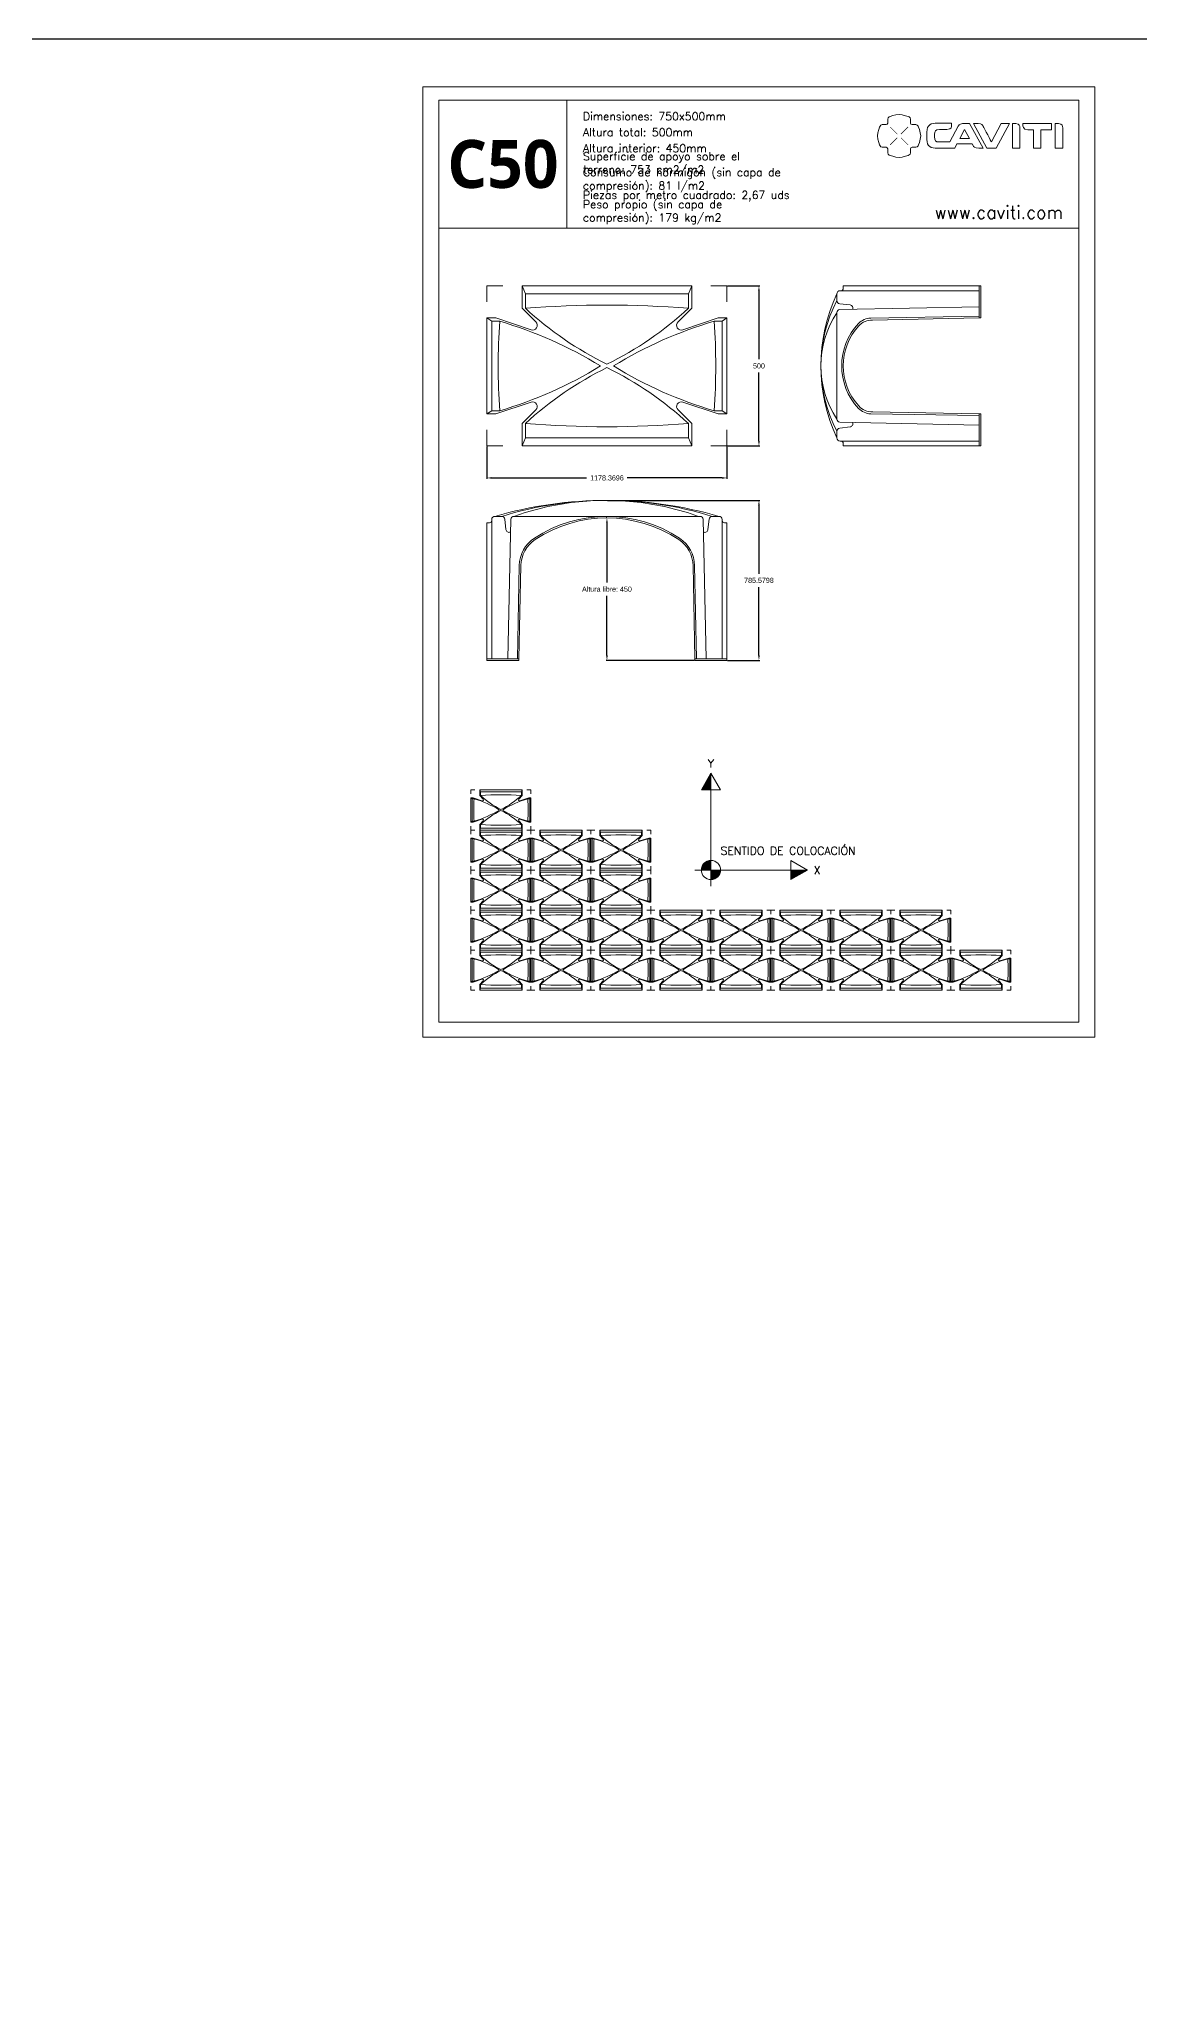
# Model space of a CAD drawing. Header units: millimetres. Extents: x 441156 to 441876, y 4514765 to 4515211.
# Drawn here: x 441279.12 to 441284.53, y 4515070.11 to 4515079.69 of the extents above; entities that cross this region are included whole.
import ezdxf

# ---------------------------------------------------------------- set-up
doc = ezdxf.new("R2010")
doc.units = ezdxf.units.MM
doc.layers.add('01_cartela', color=6, linetype='Continuous', plot=False)
doc.layers.add('_CAVITI-AUX', color=2, linetype='Continuous', lineweight=5)
doc.styles.add('ROMANS', font='romans')
doc.styles.get("Standard").update_dxf_attribs({"font": 'arial.ttf'})
doc.dimstyles.new('CAVITI', dxfattribs={"dimtxt": 0.025, "dimasz": 0.025, "dimexe": 0.004, "dimexo": 0.003, "dimgap": 0.02, "dimtad": 0, "dimtih": 1, "dimtoh": 1, "dimdec": 4, "dimlfac": 1000, "dimdsep": 46, "dimtxsty": 'Standard', "dimcen": 0.025, "dimclrd": 256, "dimadec": 0, "dimazin": 0, "dimtfac": 1, "dimtdec": 4, "dimtofl": 0, "dimtmove": 0, "dimatfit": 3, "dimfxl": 1, "dimtolj": 1, "dimtzin": 0, "dimarcsym": 0})

# ---------------------------------------------------------------- blocks, each defined once
blk = doc.blocks.new('C70_planta')
for points in [[(0.11, 0.5), (0.11, 0.43), (0.153, 0.387, -0.793916), (0.138, 0.363), (0.028, 0.4), (0, 0.4)], [(0.64, 0.5), (0.64, 0.43), (0.597, 0.387, 0.793916), (0.612, 0.363), (0.722, 0.4), (0.75, 0.4)], [(0.11, 0), (0.11, 0.07), (0.153, 0.113, 0.793916), (0.138, 0.137), (0.028, 0.1), (0, 0.1)], [(0.64, 0), (0.64, 0.07), (0.597, 0.113, -0.793916), (0.612, 0.137), (0.722, 0.1), (0.75, 0.1)]]:
    blk.add_lwpolyline(points, format="xyb")
for points in [[(0.05, 0.5), (0, 0.5), (0, 0.45)], [(0.12, 0.475), (0.11, 0.5), (0.64, 0.5), (0.63, 0.475)], [(0.7, 0.5), (0.75, 0.5), (0.75, 0.45)], [(0.015, 0.11), (0, 0.1), (0, 0.4), (0.015, 0.39)], [(0.735, 0.11), (0.75, 0.1), (0.75, 0.4), (0.735, 0.39)], [(0.05, 0), (0, 0), (0, 0.05)], [(0.12, 0.025), (0.11, 0), (0.64, 0), (0.63, 0.025)], [(0.7, 0), (0.75, 0), (0.75, 0.05)]]:
    blk.add_lwpolyline(points)
for points in [[(0.04, 0.11), (0.015, 0.11), (0.015, 0.39), (0.04, 0.39, -0.066493), (0.355, 0.25, -0.066493)], [(0.12, 0.475), (0.63, 0.475), (0.63, 0.43, -0.07064), (0.375, 0.255, -0.07064), (0.12, 0.43)], [(0.12, 0.025), (0.63, 0.025), (0.63, 0.07, 0.07064), (0.375, 0.245, 0.07064), (0.12, 0.07)], [(0.71, 0.11), (0.735, 0.11), (0.735, 0.39), (0.71, 0.39, 0.066493), (0.395, 0.25, 0.066493)]]:
    blk.add_lwpolyline(points, format="xyb", close=True)
for centre, radius, start, end in [((1.991, 0.25), 1.956, 175.9019, 184.0981), ((0.375, -2.816), 3.256, 85.5085, 94.4915), ((-1.241, 0.25), 1.956, 355.9019, 4.0981), ((0.375, 3.316), 3.256, 265.5085, 274.4915)]:
    blk.add_arc(centre, radius, start, end)
blk = doc.blocks.new('*D77')
at = {"layer": '_CAVITI-AUX', "color": 0, "lineweight": -2, "transparency": 16777216}
for p, q in [((441281.9142, 4515077.4208), (441282.6615, 4515077.4208)), ((441282.5033, 4515076.6353), (441282.6615, 4515076.6353))]:
    blk.add_line(p, q, dxfattribs=at)
at = {"layer": '_CAVITI-AUX', "lineweight": -2, "transparency": 16777216}
for p, q in [((441282.6575, 4515077.3958), (441282.6575, 4515077.0608)), ((441282.6575, 4515076.6603), (441282.6575, 4515076.9953))]:
    blk.add_line(p, q, dxfattribs=at)
at = {"layer": '_CAVITI-AUX', "transparency": 16777216}
for points in [[(441282.6533, 4515077.3958), (441282.6616, 4515077.3958), (441282.6575, 4515077.4208)], [(441282.6533, 4515076.6603), (441282.6616, 4515076.6603), (441282.6575, 4515076.6353)]]:
    blk.add_solid(points, dxfattribs=at)
at = {"layer": '_CAVITI-AUX', "color": 0, "transparency": 16777216, "insert": (441282.6575, 4515077.028), "char_height": 0.025, "attachment_point": 5}
blk.add_mtext('\\A1;785.5798', dxfattribs=at)
blk = doc.blocks.new('*D78')
at = {"layer": '_CAVITI-AUX', "color": 0, "lineweight": -2, "transparency": 16777216}
for p, q in [((441281.9082, 4515077.3344), (441281.9071, 4515077.3344)), ((441282.3402, 4515076.6353), (441281.9071, 4515076.6353))]:
    blk.add_line(p, q, dxfattribs=at)
at = {"layer": '_CAVITI-AUX', "lineweight": -2, "transparency": 16777216}
for p, q in [((441281.9111, 4515077.3094), (441281.9111, 4515077.0176)), ((441281.9111, 4515076.6603), (441281.9111, 4515076.9521))]:
    blk.add_line(p, q, dxfattribs=at)
at = {"layer": '_CAVITI-AUX', "transparency": 16777216}
for points in [[(441281.9069, 4515077.3094), (441281.9153, 4515077.3094), (441281.9111, 4515077.3344)], [(441281.9069, 4515076.6603), (441281.9153, 4515076.6603), (441281.9111, 4515076.6353)]]:
    blk.add_solid(points, dxfattribs=at)
at = {"layer": '_CAVITI-AUX', "color": 0, "transparency": 16777216, "insert": (441281.9111, 4515076.9848), "char_height": 0.025, "attachment_point": 5}
blk.add_mtext('\\A1;Altura libre: 450', dxfattribs=at)
blk = doc.blocks.new('*D79')
at = {"layer": '_CAVITI-AUX', "color": 0, "lineweight": -2, "transparency": 16777216}
for p, q in [((441281.322, 4515077.6849), (441281.322, 4515077.5268)), ((441282.5003, 4515077.6849), (441282.5003, 4515077.5268))]:
    blk.add_line(p, q, dxfattribs=at)
at = {"layer": '_CAVITI-AUX', "lineweight": -2, "transparency": 16777216}
for p, q in [((441281.347, 4515077.5308), (441281.8113, 4515077.5308)), ((441282.4753, 4515077.5308), (441282.011, 4515077.5308))]:
    blk.add_line(p, q, dxfattribs=at)
at = {"layer": '_CAVITI-AUX', "transparency": 16777216}
for points in [[(441281.347, 4515077.535), (441281.347, 4515077.5266), (441281.322, 4515077.5308)], [(441282.4753, 4515077.535), (441282.4753, 4515077.5266), (441282.5003, 4515077.5308)]]:
    blk.add_solid(points, dxfattribs=at)
at = {"layer": '_CAVITI-AUX', "color": 0, "transparency": 16777216, "insert": (441281.9112, 4515077.5308), "char_height": 0.025, "attachment_point": 5}
blk.add_mtext('\\A1;1178.3696', dxfattribs=at)
blk = doc.blocks.new('CAVITI_logo')
at = {"const_width": 0.002}
for points in [[(-0.5044, 0.0444), (-0.5267, 0.0666)], [(-0.4928, 0.0444), (-0.4705, 0.0666)], [(-0.5044, 0.0327), (-0.5267, 0.0105)], [(-0.4928, 0.0327), (-0.4705, 0.0105)]]:
    blk.add_lwpolyline(points, dxfattribs=at)
blk.add_lwpolyline([(-0.3091, 0.0303), (-0.2942, 0.0592), (-0.2789, 0.0303), (-0.3091, 0.0303)])
for points, knots in [([(-0.4676, -0.0208), (-0.4652, -0.0198), (-0.4631, -0.0166), (-0.4631, -0.014), (-0.4631, -0.014), (-0.4631, -0.0018), (-0.4631, -0.0018), (-0.4631, 0.0009), (-0.4609, 0.0031), (-0.4582, 0.0031), (-0.4582, 0.0031), (-0.4461, 0.0031), (-0.4461, 0.0031), (-0.4434, 0.0031), (-0.4404, 0.0052), (-0.4393, 0.0076), (-0.4393, 0.0076), (-0.4312, 0.0262), (-0.4312, 0.0385), (-0.4312, 0.0508), (-0.4393, 0.0695), (-0.4393, 0.0695), (-0.4404, 0.072), (-0.4435, 0.074), (-0.4462, 0.074), (-0.4462, 0.074), (-0.4582, 0.074), (-0.4582, 0.074), (-0.4609, 0.074), (-0.4631, 0.0762), (-0.4631, 0.0789), (-0.4631, 0.0789), (-0.4631, 0.091), (-0.4631, 0.091), (-0.4631, 0.0937), (-0.4652, 0.0968), (-0.4676, 0.0978), (-0.4676, 0.0978), (-0.4864, 0.106), (-0.4987, 0.106), (-0.511, 0.106), (-0.5295, 0.0981), (-0.5295, 0.0981), (-0.532, 0.097), (-0.534, 0.0939), (-0.534, 0.0912), (-0.534, 0.0912), (-0.534, 0.0789), (-0.534, 0.0789), (-0.534, 0.0762), (-0.5362, 0.074), (-0.5389, 0.074), (-0.5389, 0.074), (-0.5513, 0.074), (-0.5513, 0.074), (-0.554, 0.074), (-0.5571, 0.072), (-0.5582, 0.0695), (-0.5582, 0.0695), (-0.5663, 0.0508), (-0.5663, 0.0385), (-0.5663, 0.0262), (-0.5583, 0.0076), (-0.5583, 0.0076), (-0.5572, 0.0052), (-0.5541, 0.0031), (-0.5514, 0.0031), (-0.5514, 0.0031), (-0.5389, 0.0031), (-0.5389, 0.0031), (-0.5362, 0.0031), (-0.534, 0.0009), (-0.534, -0.0018), (-0.534, -0.0018), (-0.534, -0.0142), (-0.534, -0.0142), (-0.534, -0.0169), (-0.532, -0.02), (-0.5295, -0.0211), (-0.5295, -0.0211), (-0.511, -0.029), (-0.4987, -0.029), (-0.4864, -0.029), (-0.4676, -0.0208), (-0.4676, -0.0208)], [0, 0, 0, 0, 1, 1, 1, 2, 2, 2, 3, 3, 3, 4, 4, 4, 5, 5, 5, 6, 6, 6, 7, 7, 7, 8, 8, 8, 9, 9, 9, 10, 10, 10, 11, 11, 11, 12, 12, 12, 13, 13, 13, 14, 14, 14, 15, 15, 15, 16, 16, 16, 17, 17, 17, 18, 18, 18, 19, 19, 19, 20, 20, 20, 21, 21, 21, 22, 22, 22, 23, 23, 23, 24, 24, 24, 25, 25, 25, 26, 26, 26, 27, 27, 27, 28, 28, 28, 28]), ([(-0.3005, 0.0771), (-0.3095, 0.0771), (-0.314, 0.0688), (-0.314, 0.0688), (-0.314, 0.0688), (-0.3406, 0.0198), (-0.3406, 0.0198), (-0.3406, 0.0198), (-0.3741, 0.0198), (-0.3741, 0.0198), (-0.3853, 0.0198), (-0.3876, 0.0241), (-0.3876, 0.0353), (-0.3876, 0.0353), (-0.3876, 0.0436), (-0.3876, 0.0436), (-0.3876, 0.0532), (-0.3853, 0.059), (-0.3728, 0.059), (-0.3728, 0.059), (-0.3643, 0.059), (-0.3491, 0.059), (-0.334, 0.059), (-0.3345, 0.0679), (-0.3345, 0.0711), (-0.3345, 0.0744), (-0.3345, 0.0788), (-0.3345, 0.0788), (-0.3345, 0.0788), (-0.3779, 0.0788), (-0.3779, 0.0788), (-0.3992, 0.0788), (-0.4119, 0.0735), (-0.4119, 0.0509), (-0.4119, 0.0509), (-0.4119, 0.0279), (-0.4119, 0.0279), (-0.4119, 0.0053), (-0.3992, 0), (-0.3779, 0), (-0.3779, 0), (-0.3513, 0), (-0.3513, 0), (-0.3513, 0), (-0.3278, 0), (-0.3278, 0), (-0.3278, 0), (-0.3249, 0), (-0.3249, 0), (-0.3249, 0), (-0.318, 0.0136), (-0.318, 0.0136), (-0.318, 0.0136), (-0.27, 0.0136), (-0.27, 0.0136), (-0.27, 0.0136), (-0.2663, 0.0068), (-0.2663, 0.0068), (-0.2663, 0.0068), (-0.2636, 0), (-0.2498, 0), (-0.237, 0), (-0.2364, 0), (-0.2364, 0), (-0.2364, 0), (-0.2787, 0.0771), (-0.2787, 0.0771), (-0.2787, 0.0771), (-0.2916, 0.0771), (-0.3005, 0.0771)], [0, 0, 0, 0, 1, 1, 1, 2, 2, 2, 3, 3, 3, 4, 4, 4, 5, 5, 5, 6, 6, 6, 7, 7, 7, 8, 8, 8, 9, 9, 9, 10, 10, 10, 11, 11, 11, 12, 12, 12, 13, 13, 13, 14, 14, 14, 15, 15, 15, 16, 16, 16, 17, 17, 17, 18, 18, 18, 19, 19, 19, 20, 20, 20, 21, 21, 21, 22, 22, 22, 23, 23, 23, 23]), ([(-0.2101, 0.0198), (-0.2101, 0.0198), (-0.2328, 0.063), (-0.2355, 0.0681), (-0.2377, 0.0724), (-0.2394, 0.0771), (-0.2518, 0.0771), (-0.2642, 0.0771), (-0.2661, 0.0771), (-0.2661, 0.0771), (-0.2661, 0.0771), (-0.2247, 0), (-0.2247, 0), (-0.2247, 0), (-0.1955, 0), (-0.1955, 0), (-0.1955, 0), (-0.1541, 0.0771), (-0.1541, 0.0771), (-0.1541, 0.0771), (-0.18, 0.0771), (-0.18, 0.0771), (-0.18, 0.0771), (-0.2101, 0.0198), (-0.2101, 0.0198)], [0, 0, 0, 0, 1, 1, 1, 2, 2, 2, 3, 3, 3, 4, 4, 4, 5, 5, 5, 6, 6, 6, 7, 7, 7, 8, 8, 8, 8]), ([(-0.1343, 0.0771), (-0.142, 0.0771), (-0.1441, 0.0771), (-0.1446, 0.0771), (-0.1446, 0.0771), (-0.1446, 0), (-0.1446, 0), (-0.1446, 0), (-0.1209, 0), (-0.1209, 0), (-0.1209, 0), (-0.1209, 0.0595), (-0.1209, 0.0637), (-0.1209, 0.068), (-0.122, 0.0771), (-0.1343, 0.0771)], [0, 0, 0, 0, 1, 1, 1, 2, 2, 2, 3, 3, 3, 4, 4, 4, 5, 5, 5, 5]), ([(-0.112, 0.0738), (-0.112, 0.0705), (-0.1117, 0.058), (-0.0962, 0.058), (-0.0807, 0.058), (-0.0788, 0.058), (-0.0788, 0.058), (-0.0788, 0.058), (-0.0788, 0), (-0.0788, 0), (-0.0788, 0), (-0.0552, 0), (-0.0552, 0), (-0.0552, 0), (-0.0552, 0.058), (-0.0552, 0.058), (-0.0552, 0.058), (-0.0219, 0.058), (-0.0219, 0.058), (-0.0219, 0.058), (-0.0219, 0.0771), (-0.0219, 0.0771), (-0.0219, 0.0771), (-0.112, 0.0771), (-0.112, 0.0771), (-0.112, 0.0771), (-0.112, 0.0771), (-0.112, 0.0738)], [0, 0, 0, 0, 1, 1, 1, 2, 2, 2, 3, 3, 3, 4, 4, 4, 5, 5, 5, 6, 6, 6, 7, 7, 7, 8, 8, 8, 9, 9, 9, 9]), ([(-0.0005, 0.0771), (-0.0082, 0.0771), (-0.0103, 0.0771), (-0.0108, 0.0771), (-0.0108, 0.0771), (-0.0108, 0), (-0.0108, 0), (-0.0108, 0), (0.0128, 0), (0.0128, 0), (0.0128, 0), (0.0128, 0.0595), (0.0128, 0.0637), (0.0128, 0.068), (0.0118, 0.0771), (-0.0005, 0.0771)], [0, 0, 0, 0, 1, 1, 1, 2, 2, 2, 3, 3, 3, 4, 4, 4, 5, 5, 5, 5])]:
    blk.add_open_spline(points, degree=3, knots=knots)
blk = doc.blocks.new('C50_frontal')
for points in [[(0, 0.005), (0.1, 0.005), (0.1, 0), (0, 0), (0, 0.43), (0.0075, 0.43, 0.414214), (0.015, 0.4375)], [(0.0732, 0.4008, -0.505657), (0.0593, 0.409), (0.0559, 0.441, 0.383819), (0.046, 0.45), (0.025, 0.45, 0.414214), (0.015, 0.44), (0.015, 0.005)], [(0.065, 0.005), (0.0741, 0.441, -0.383819), (0.084, 0.45), (0.666, 0.45, -0.383819), (0.6759, 0.441), (0.685, 0.005)], [(0.655, 0.005), (0.6489, 0.2963, 0.24616), (0.6019, 0.3817, 0.30084), (0.1481, 0.3818, 0.246228), (0.1011, 0.2964), (0.095, 0.005)], [(0.65, 0.005), (0.644, 0.2962, 0.24616), (0.5992, 0.3775, 0.30084), (0.1509, 0.3776, 0.246228), (0.1061, 0.2963), (0.1, 0.005)], [(0.75, 0.005), (0.65, 0.005), (0.65, 0), (0.75, 0), (0.75, 0.43), (0.7425, 0.43, -0.414214), (0.735, 0.4375)], [(0.6768, 0.4008, 0.505657), (0.6907, 0.409), (0.6941, 0.441, -0.383819), (0.704, 0.45), (0.725, 0.45, -0.414214), (0.735, 0.44), (0.735, 0.005)]]:
    blk.add_lwpolyline(points, format="xyb")
for centre, radius, start, end in [((0.375, -0.75), 1.25, 73.7398, 106.2602), ((0.375, -0.6074), 1.1074, 72.71725, 107.28275), ((0.3727, -0.3587), 0.8587, 70.35078, 109.64922)]:
    blk.add_arc(centre, radius, start, end)
blk = doc.blocks.new('*D80')
at = {"layer": '_CAVITI-AUX', "color": 0, "lineweight": -2, "transparency": 16777216}
for p, q in [((441282.5033, 4515078.4735), (441282.6615, 4515078.4735)), ((441282.5033, 4515077.6879), (441282.6615, 4515077.6879))]:
    blk.add_line(p, q, dxfattribs=at)
at = {"layer": '_CAVITI-AUX', "lineweight": -2, "transparency": 16777216}
for p, q in [((441282.6575, 4515078.4485), (441282.6575, 4515078.1135)), ((441282.6575, 4515077.7129), (441282.6575, 4515078.048))]:
    blk.add_line(p, q, dxfattribs=at)
at = {"layer": '_CAVITI-AUX', "transparency": 16777216}
for points in [[(441282.6533, 4515078.4485), (441282.6616, 4515078.4485), (441282.6575, 4515078.4735)], [(441282.6533, 4515077.7129), (441282.6616, 4515077.7129), (441282.6575, 4515077.6879)]]:
    blk.add_solid(points, dxfattribs=at)
at = {"layer": '_CAVITI-AUX', "color": 0, "transparency": 16777216, "insert": (441282.6575, 4515078.0807), "char_height": 0.025, "attachment_point": 5}
blk.add_mtext('\\A1;500', dxfattribs=at)
blk = doc.blocks.new('C40_planta')
for points in [[(0.11, 0.5), (0.11, 0.43), (0.1529, 0.3873, -0.793916), (0.1378, 0.3628), (0.0275, 0.4), (0, 0.4)], [(0.64, 0.5), (0.64, 0.43), (0.5971, 0.3873, 0.793916), (0.6122, 0.3628), (0.7225, 0.4), (0.75, 0.4)], [(0.11, 0), (0.11, 0.07), (0.1529, 0.1127, 0.793916), (0.1378, 0.1372), (0.0275, 0.1), (0, 0.1)], [(0.64, 0), (0.64, 0.07), (0.5971, 0.1127, -0.793916), (0.6122, 0.1372), (0.7225, 0.1), (0.75, 0.1)]]:
    blk.add_lwpolyline(points, format="xyb")
for points in [[(0.05, 0.5), (0, 0.5), (0, 0.45)], [(0.12, 0.475), (0.11, 0.5), (0.64, 0.5), (0.63, 0.475)], [(0.7, 0.5), (0.75, 0.5), (0.75, 0.45)], [(0.015, 0.11), (0, 0.1), (0, 0.4), (0.015, 0.3895)], [(0.735, 0.11), (0.75, 0.1), (0.75, 0.4), (0.735, 0.3895)], [(0.05, 0), (0, 0), (0, 0.05)], [(0.12, 0.025), (0.11, 0), (0.64, 0), (0.63, 0.025)], [(0.7, 0), (0.75, 0), (0.75, 0.05)]]:
    blk.add_lwpolyline(points)
for points in [[(0.12, 0.475), (0.63, 0.475), (0.63, 0.43, -0.07064), (0.375, 0.255, -0.07064), (0.12, 0.43)], [(0.04, 0.11), (0.015, 0.11), (0.015, 0.3895), (0.04, 0.3895, -0.066493), (0.3546, 0.2498, -0.066493)], [(0.71, 0.11), (0.735, 0.11), (0.735, 0.3895), (0.71, 0.3895, 0.066493), (0.3954, 0.2498, 0.066493)], [(0.12, 0.025), (0.63, 0.025), (0.63, 0.07, 0.07064), (0.375, 0.245, 0.07064), (0.12, 0.07)]]:
    blk.add_lwpolyline(points, format="xyb", close=True)
for centre, radius, start, end in [((0.375, -2.8162), 3.2562, 85.50851, 94.49149), ((1.9906, 0.2498), 1.9556, 175.90195, 184.09805), ((-1.2406, 0.2498), 1.9556, 355.90195, 4.09805), ((0.375, 3.3162), 3.2562, 265.50851, 274.49149)]:
    blk.add_arc(centre, radius, start, end)

msp = doc.modelspace()

# ---------------------------------------------------------------- hatches: boundary and pattern name
at = {"layer": '_CAVITI-AUX'}
h = msp.add_hatch(color=256, dxfattribs=at)
h.dxf.hatch_style = 1
h.paths.add_polyline_path([(441282.42179112, 4515076.08211504), (441282.42179112, 4515076.0004752), (441282.37465634, 4515076.0004752)])
h = msp.add_hatch(color=256, dxfattribs=at)
h.dxf.hatch_style = 1
edge = h.paths.add_edge_path()
edge.add_arc((441282.42179113, 4515075.60614439), 0.04713479, 90.000000495, 180)
edge.add_line((441282.37465634, 4515075.60614439), (441282.42179112, 4515075.60614439))
edge.add_line((441282.42179112, 4515075.60614439), (441282.42179112, 4515075.65327918))
h = msp.add_hatch(color=256, dxfattribs=at)
h.dxf.hatch_style = 1
edge = h.paths.add_edge_path()
edge.add_line((441282.46892591, 4515075.60614439), (441282.42179112, 4515075.60614439))
edge.add_line((441282.42179112, 4515075.60614439), (441282.42179112, 4515075.55900961))
edge.add_arc((441282.42179113, 4515075.60614439), 0.04713478, 269.999999363, 360)
h = msp.add_hatch(color=256, dxfattribs=at)
h.dxf.hatch_style = 1
h.paths.add_polyline_path([(441282.89622084, 4515075.60614439), (441282.814581, 4515075.60614439), (441282.814581, 4515075.55900961)])

# ---------------------------------------------------------------- linework, layer by layer
at = {"layer": '01_cartela', "color": 3}
msp.add_lwpolyline([(441259.72072879, 4515079.68556864), (441259.72072879, 4515058.15054463), (441290.35871685, 4515058.15054463), (441290.35871685, 4515079.68556864)], close=True, dxfattribs=at)
at = {"layer": '_CAVITI-AUX'}
for p, q in [((441283.05580834, 4515078.44995108), (441283.73926273, 4515078.44995108)), ((441283.07151994, 4515078.47351847), (441283.07151994, 4515078.46173477)), ((441283.04009675, 4515078.40124924), (441283.04009675, 4515078.43423948)), ((441283.10458789, 4515078.38031616), (441283.05416358, 4515078.38562398)), ((441283.04009675, 4515077.81992023), (441283.04009675, 4515078.34154558)), ((441283.73926273, 4515078.32426862), (441283.20616791, 4515078.31586591)), ((441283.73926273, 4515078.31641114), (441283.21375576, 4515078.30597655)), ((441283.73926273, 4515077.79006409), (441283.05416358, 4515077.80429496)), ((441283.10458789, 4515077.78114103), (441283.05416358, 4515077.77583321)), ((441283.20616791, 4515077.84559128), (441283.73926273, 4515077.83719718)), ((441283.21575883, 4515077.85549075), (441283.73926273, 4515077.84505467)), ((441283.04009675, 4515077.76020794), (441283.04009675, 4515077.72721771)), ((441283.05580834, 4515077.71150611), (441283.73926273, 4515077.71150611)), ((441283.07151994, 4515077.68793872), (441283.07151994, 4515077.69972241)), ((441282.42179112, 4515075.52758642), (441282.42179112, 4515076.08211504)), ((441282.34323315, 4515075.60614439), (441282.89622084, 4515075.60614439))]:
    msp.add_line(p, q, dxfattribs=at)
for points in [[(441284.30718253, 4515074.78521355), (441284.30718253, 4515079.45155728), (441281.00774757, 4515079.45155728), (441281.00774757, 4515074.78521355)], [(441281.08630555, 4515078.7563192), (441281.71476935, 4515078.7563192), (441281.71476935, 4515079.384783), (441281.08630555, 4515079.384783)], [(441281.71476935, 4515079.384783), (441284.22862455, 4515079.384783), (441284.22862455, 4515078.7563192), (441281.71476935, 4515078.7563192)], [(441281.08630555, 4515074.85984363), (441284.22862455, 4515074.85984363), (441284.22862455, 4515078.7563192), (441281.08630555, 4515078.7563192)], [(441282.37465634, 4515076.0004752), (441282.42179112, 4515076.08211504), (441282.46892591, 4515076.0004752)], [(441282.814581, 4515075.65327918), (441282.89622084, 4515075.60614439), (441282.814581, 4515075.55900961)]]:
    msp.add_lwpolyline(points, close=True, dxfattribs=at)
for points in [[(441283.73926273, 4515078.47351847), (441283.73926273, 4515078.31640252), (441283.74711852, 4515078.31640252), (441283.74711852, 4515078.47351847), (441283.07151994, 4515078.47351847), (441283.07151994, 4515078.46173477, -0.4142135624), (441283.05973624, 4515078.44995108)], [(441283.73926273, 4515078.3713931), (441283.05416358, 4515078.35716223, 0.3838189508), (441283.04009675, 4515078.34153696)], [(441283.73926273, 4515077.68793872), (441283.73926273, 4515077.84505467), (441283.74711852, 4515077.84505467), (441283.74711852, 4515077.68793872), (441283.07151994, 4515077.68793872), (441283.07151994, 4515077.69972241, 0.4142135624), (441283.05973624, 4515077.71150611)]]:
    msp.add_lwpolyline(points, format="xyb", dxfattribs=at)
for points in [[(441282.42179112, 4515076.08211504), (441282.42179112, 4515076.0004752), (441282.37465634, 4515076.0004752), (441282.42179112, 4515076.08211504)], [(441282.89622084, 4515075.60614439), (441282.814581, 4515075.60614439), (441282.814581, 4515075.55900961), (441282.89622084, 4515075.60614439)]]:
    msp.add_lwpolyline(points, dxfattribs=at)
for points in [[(441282.42179112, 4515075.65327918, 0.4142135624), (441282.37465634, 4515075.60614439), (441282.42179112, 4515075.60614439)], [(441282.46892591, 4515075.60614439), (441282.42179112, 4515075.60614439), (441282.42179112, 4515075.55900961, 0.4142135624)]]:
    msp.add_lwpolyline(points, format="xyb", close=True, dxfattribs=at)
msp.add_circle((441282.42179112, 4515075.60614439), 0.04713479, dxfattribs=at)
for centre, radius, start, end in [((441283.05580834, 4515078.43423948), 0.0157116, 90, 180), ((441283.05973624, 4515078.46173477), 0.0117837, 270, 0), ((441283.79621726, 4515078.08072859), 0.83467849, 154.942384595, 205.057615405), ((441283.65468828, 4515078.08072859), 0.69314951, 152.457140527, 207.542859473), ((441283.05580834, 4515078.40124924), 0.0157116, 180, 263.990994041), ((441283.05580834, 4515078.34153696), 0.0157116, 96.009005959, 180.000000272), ((441283.10294313, 4515078.36469089), 0.0157116, 336.695921348, 83.990994041), ((441283.43375282, 4515078.08072859), 0.47221405, 146.474392118, 213.525607882), ((441283.36611235, 4515078.08072859), 0.3024482, 136.471179476, 223.528820524), ((441283.36490261, 4515078.08072971), 0.29338604, 137.905388144, 222.092340423), ((441283.20948133, 4515078.22951569), 0.08641376, 92.197469068, 136.471179445), ((441283.21375576, 4515078.21417332), 0.09180323, 88.853378203, 136.468542866), ((441283.20948133, 4515077.9319415), 0.08641376, 223.528820524, 267.802530928), ((441283.21384423, 4515077.94745259), 0.09198176, 223.561450086, 271.253457981), ((441283.05580834, 4515077.81992023), 0.0157116, 179.999999728, 263.990994041), ((441283.05580834, 4515077.81992023), 0.0157116, 179.999999728, 263.990994041), ((441283.05580834, 4515077.76020794), 0.0157116, 96.009005959, 180), ((441283.10294313, 4515077.7967663), 0.0157116, 276.009005959, 23.304078652), ((441283.05580834, 4515077.72721771), 0.0157116, 180, 270), ((441283.05973624, 4515077.69972241), 0.0117837, 0, 90)]:
    msp.add_arc(centre, radius, start, end, dxfattribs=at)

# ---------------------------------------------------------------- block references
for name, p, xscale, yscale, zscale in [('CAVITI_logo', (441284.12907448, 4515079.14910907), 1.57115950342229, 1.57115950342229, 1.57115950342229), ('C40_planta', (441281.32194336, 4515077.68793872), 1.57115950342229, 1.57115950342229, 1.57115950342229), ('C50_frontal', (441281.32197947, 4515076.63525387), 1.57115950342229, 1.57115950342229, 1.57115950342229), ('C70_planta', (441281.2434215, 4515075.80253933), 0.3927898758555726, 0.3927898758555726, 0.3927898758555726), ('C70_planta', (441281.2434215, 4515075.60614439), 0.3927898758555726, 0.3927898758555726, 0.3927898758555726), ('C70_planta', (441281.5380139, 4515075.60614439), 0.3927898758555726, 0.3927898758555726, 0.3927898758555726), ('C70_planta', (441281.83260631, 4515075.60614439), 0.3927898758555726, 0.3927898758555726, 0.3927898758555726), ('C70_planta', (441281.2434215, 4515075.40974945), 0.3927898758555726, 0.3927898758555726, 0.3927898758555726), ('C70_planta', (441281.5380139, 4515075.40974945), 0.3927898758555726, 0.3927898758555726, 0.3927898758555726), ('C70_planta', (441281.83260631, 4515075.40974945), 0.3927898758555726, 0.3927898758555726, 0.3927898758555726), ('C70_planta', (441281.2434215, 4515075.21335451), 0.3927898758555726, 0.3927898758555726, 0.3927898758555726), ('C70_planta', (441281.5380139, 4515075.21335451), 0.3927898758555726, 0.3927898758555726, 0.3927898758555726), ('C70_planta', (441281.83260631, 4515075.21335451), 0.3927898758555726, 0.3927898758555726, 0.3927898758555726), ('C70_planta', (441282.12719872, 4515075.21335451), 0.3927898758555726, 0.3927898758555726, 0.3927898758555726), ('C70_planta', (441282.42179112, 4515075.21335451), 0.3927898758555726, 0.3927898758555726, 0.3927898758555726), ('C70_planta', (441282.71638353, 4515075.21335451), 0.3927898758555726, 0.3927898758555726, 0.3927898758555726), ('C70_planta', (441283.01097594, 4515075.21335451), 0.3927898758555726, 0.3927898758555726, 0.3927898758555726), ('C70_planta', (441283.30556835, 4515075.21335451), 0.3927898758555726, 0.3927898758555726, 0.3927898758555726), ('C70_planta', (441281.2434215, 4515075.01695958), 0.3927898758555726, 0.3927898758555726, 0.3927898758555726), ('C70_planta', (441281.5380139, 4515075.01695958), 0.3927898758555726, 0.3927898758555726, 0.3927898758555726), ('C70_planta', (441281.83260631, 4515075.01695958), 0.3927898758555726, 0.3927898758555726, 0.3927898758555726), ('C70_planta', (441282.12719872, 4515075.01695958), 0.3927898758555726, 0.3927898758555726, 0.3927898758555726), ('C70_planta', (441282.42179112, 4515075.01695958), 0.3927898758555726, 0.3927898758555726, 0.3927898758555726), ('C70_planta', (441282.71638353, 4515075.01695958), 0.3927898758555726, 0.3927898758555726, 0.3927898758555726), ('C70_planta', (441283.01097594, 4515075.01695958), 0.3927898758555726, 0.3927898758555726, 0.3927898758555726), ('C70_planta', (441283.30556835, 4515075.01695958), 0.3927898758555726, 0.3927898758555726, 0.3927898758555726), ('C70_planta', (441283.60016075, 4515075.01695958), 0.3927898758555726, 0.3927898758555726, 0.3927898758555726)]:
    msp.add_blockref(name, p, dxfattribs=dict(at, xscale=xscale, yscale=yscale, zscale=zscale))

# ---------------------------------------------------------------- texts
at = {"layer": '_CAVITI-AUX', "style": 'ROMANS'}
for s, width, insert, char_height, attachment_point in [('Dimensiones: 750x500mm', 1.0435648674, (441281.79332732, 4515079.30622502), 0.0392789876, 4), ('Altura total: 500mm', 1.038813619, (441281.79332732, 4515079.22766705), 0.0392789876, 4), ('{\\fTrebuchet MS|b1|i0|c0|p34;C50}', 0.7484841853, (441281.40053745, 4515079.0705511), 0.2356739255, 5), ('Altura interior: 450mm', 1.0483152189, (441281.79332732, 4515079.14910907), 0.0392789876, 4), ('Superficie de apoyo sobre el terreno: 753 cm2/m2', 1.0498992673, (441281.79332732, 4515079.0705511), 0.0392789876, 4), ('Consumo de hormigón (sin capa de compresión): 81 l/m2', 1.0546496187, (441281.79332732, 4515078.99199312), 0.0392789876, 4), ('Piezas por metro cuadrado: 2,67 uds', 1.0578168187, (441281.79332732, 4515078.91343515), 0.0392789876, 4), ('Peso propio (sin capa de compresión): 179 kg/m2', 1.0625680671, (441281.79332732, 4515078.83487717), 0.0392789876, 4), ('www.caviti.com', 0.3742420926, (441284.15006658, 4515078.83487717), 0.0628463801, 6), ('Y', 0.1077412525, (441282.42179112, 4515076.12924983), 0.03927899, 5), ('SENTIDO DE COLOCACIÓN ', 0.7484841853, (441282.46892591, 4515075.70041396), 0.0392789876, 4), ('X', 0.1077412525, (441282.94335563, 4515075.60614439), 0.03927899, 5)]:
    msp.add_mtext_dynamic_manual_height_columns(s, width=width, gutter_width=26.25, heights=[0], dxfattribs=dict(at, insert=insert, char_height=char_height, attachment_point=attachment_point))

# ---------------------------------------------------------------- dimensions: what is measured, and where the dimension line sits
at = {"layer": '_CAVITI-AUX'}
for base, p1, p2, text, picture, middle in [((441282.65746505, 4515077.68793073), (441282.50031299, 4515078.47351847), (441282.5003491, 4515077.68793073), '500', '*D80', (441282.65746505, 4515078.0807246)), ((441281.91111326, 4515076.63525387), (441281.91119498, 4515077.33441984), (441282.34323315, 4515076.63525387), 'Altura libre: 450', '*D78', (441281.91111326, 4515076.98483685))]:
    dim = msp.add_linear_dim(base=base, p1=p1, p2=p2, angle=90, text=text, dimstyle='CAVITI', dxfattribs=at)
    dim.commit()
    dim.dimension.update_dxf_attribs({"geometry": picture, "text_midpoint": middle})
dim = msp.add_linear_dim(base=(441282.5003491, 4515077.53081478), p1=(441281.32197947, 4515077.68793073), p2=(441282.5003491, 4515077.68793073), dimstyle='CAVITI', dxfattribs=at)
dim.commit()
dim.dimension.update_dxf_attribs({"geometry": '*D79', "text_midpoint": (441281.91116429, 4515077.53081478)})
dim = msp.add_linear_dim(base=(441282.65746505, 4515076.635253865), p1=(441281.911164286, 4515077.420833617), p2=(441282.5003491, 4515076.635253865), angle=90, dimstyle='CAVITI', dxfattribs=at)
dim.commit()
dim.dimension.update_dxf_attribs({"geometry": '*D77', "text_midpoint": (441282.65746505, 4515077.028043741)})

doc.saveas('drawing.dxf')
